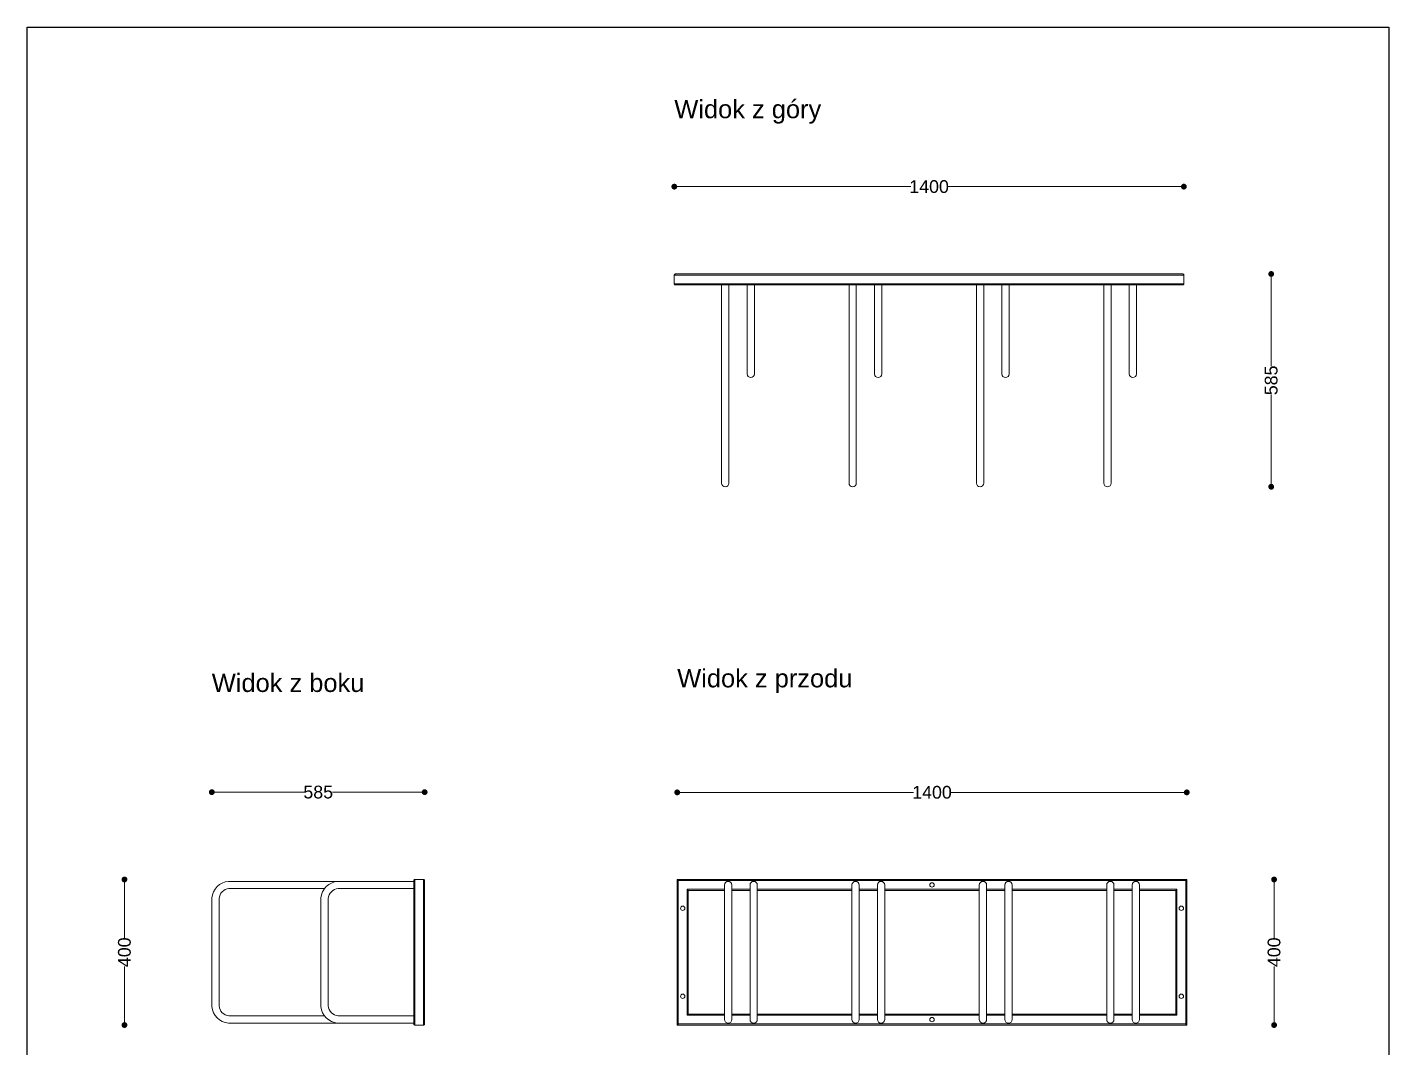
# Model space of a CAD drawing. Header units: millimetres. Extents: x 26189 to 29929, y 15634 to 21081.
# Drawn here: x 26189 to 29929, y 18277 to 21081 of the extents above; entities that cross this region are included whole.
import ezdxf

# ---------------------------------------------------------------- set-up
doc = ezdxf.new("R2010")
doc.units = ezdxf.units.MM
doc.header["$LTSCALE"] = 3
doc.layers.add('Elementy modelu - Kształty_Nr_pióra__1', color=7, linetype='Continuous', lineweight=13)
doc.styles.get("Standard").update_dxf_attribs({"font": 'arial.ttf'})
doc.dimstyles.new('MATEUSZ', dxfattribs={"dimtxt": 35, "dimasz": 16, "dimexe": 0.18, "dimexo": 0.0625, "dimgap": 0.09, "dimtad": 0, "dimdec": 0, "dimdsep": 46, "dimtxsty": 'Standard', "dimblk": 'DOT', "dimcen": 0.09, "dimse1": 1, "dimse2": 1, "dimadec": 0, "dimazin": 0, "dimtfac": 1, "dimtdec": 0, "dimtofl": 0, "dimtmove": 0, "dimatfit": 3, "dimfxl": 0, "dimtolj": 1, "dimtzin": 0, "dimlwd": 9, "dimlwe": 9, "dimarcsym": 0})

# ---------------------------------------------------------------- blocks, each defined once
blk = doc.blocks.new('_Dot')
at = {"color": 0, "linetype": 'ByBlock', "lineweight": -2}
blk.add_line((-0.5, 0), (-1, 0), dxfattribs=at)
at = {"color": 0, "linetype": 'ByBlock', "const_width": 0.5}
blk.add_lwpolyline([(-0.25, 0, 1), (0.25, 0, 1)], format="xyb", close=True, dxfattribs=at)
blk = doc.blocks.new('*D13')
at = {"color": 0, "lineweight": 9}
for p, q in [((27982.5, 20643.3), (28615.9, 20643.3)), ((29350.5, 20643.3), (28717.2, 20643.3))]:
    blk.add_line(p, q, dxfattribs=at)
at = {"layer": 'Defpoints', "color": 0}
for p in [(29366.5, 20643.3), (27966.5, 20388.3), (29366.5, 20388.3)]:
    blk.add_point(p, dxfattribs=at)
at = {"color": 0, "lineweight": 9, "xscale": 16, "yscale": 16, "zscale": 16, "rotation": 180}
blk.add_blockref('_Dot', (27966.5, 20643.3), dxfattribs=at)
at = {"color": 0, "lineweight": 9, "xscale": 16, "yscale": 16, "zscale": 16}
blk.add_blockref('_Dot', (29366.5, 20643.3), dxfattribs=at)
at = {"color": 0, "insert": (28666.5, 20643.3), "char_height": 35, "attachment_point": 5}
blk.add_mtext('\\A1;1400', dxfattribs=at)
blk = doc.blocks.new('*D14')
at = {"color": 0, "lineweight": 9}
for p, q in [((29606.5, 20387.3), (29606.5, 20149.8)), ((29606.5, 19834.5), (29606.5, 20072))]:
    blk.add_line(p, q, dxfattribs=at)
at = {"layer": 'Defpoints', "color": 0}
for p in [(29156.5, 20403.3), (29606.5, 20403.3), (29156.5, 19818.5)]:
    blk.add_point(p, dxfattribs=at)
at = {"color": 0, "lineweight": 9, "xscale": 16, "yscale": 16, "zscale": 16}
for p, rotation in [((29606.5, 20403.3), 90), ((29606.5, 19818.5), 270)]:
    blk.add_blockref('_Dot', p, dxfattribs=dict(at, rotation=rotation))
at = {"color": 0, "insert": (29606.5, 20110.9), "char_height": 35, "attachment_point": 5, "rotation": 90}
blk.add_mtext('\\A1;585', dxfattribs=at)
blk = doc.blocks.new('*D15')
at = {"color": 0, "lineweight": 9}
for p, q in [((27990.5, 18978.7), (28623.9, 18978.7)), ((29358.5, 18978.7), (28725.2, 18978.7))]:
    blk.add_line(p, q, dxfattribs=at)
at = {"layer": 'Defpoints', "color": 0}
for p in [(29374.5, 18978.7), (27974.5, 18739.3), (29374.5, 18739.3)]:
    blk.add_point(p, dxfattribs=at)
at = {"color": 0, "lineweight": 9, "xscale": 16, "yscale": 16, "zscale": 16, "rotation": 180}
blk.add_blockref('_Dot', (27974.5, 18978.7), dxfattribs=at)
at = {"color": 0, "lineweight": 9, "xscale": 16, "yscale": 16, "zscale": 16}
blk.add_blockref('_Dot', (29374.5, 18978.7), dxfattribs=at)
at = {"color": 0, "insert": (28674.5, 18978.7), "char_height": 35, "attachment_point": 5}
blk.add_mtext('\\A1;1400', dxfattribs=at)
blk = doc.blocks.new('*D16')
at = {"color": 0, "lineweight": 9}
for p, q in [((29614.4, 18723.3), (29614.4, 18578.7)), ((29614.4, 18355.3), (29614.4, 18499.9))]:
    blk.add_line(p, q, dxfattribs=at)
at = {"layer": 'Defpoints', "color": 0}
for p in [(29374.5, 18739.3), (29614.4, 18739.3), (29374.5, 18339.3)]:
    blk.add_point(p, dxfattribs=at)
at = {"color": 0, "lineweight": 9, "xscale": 16, "yscale": 16, "zscale": 16}
for p, rotation in [((29614.4, 18739.3), 90), ((29614.4, 18339.3), 270)]:
    blk.add_blockref('_Dot', p, dxfattribs=dict(at, rotation=rotation))
at = {"color": 0, "insert": (29614.4, 18539.3), "char_height": 35, "attachment_point": 5, "rotation": 90}
blk.add_mtext('\\A1;400', dxfattribs=at)
blk = doc.blocks.new('*D17')
at = {"color": 0, "lineweight": 9}
for p, q in [((26711.7, 18979.3), (26949.2, 18979.3)), ((27264.5, 18979.3), (27027, 18979.3))]:
    blk.add_line(p, q, dxfattribs=at)
at = {"layer": 'Defpoints', "color": 0}
for p in [(27280.5, 18979.3), (26695.7, 18539.3), (27280.5, 18539.3)]:
    blk.add_point(p, dxfattribs=at)
at = {"color": 0, "lineweight": 9, "xscale": 16, "yscale": 16, "zscale": 16, "rotation": 180}
blk.add_blockref('_Dot', (26695.7, 18979.3), dxfattribs=at)
at = {"color": 0, "lineweight": 9, "xscale": 16, "yscale": 16, "zscale": 16}
blk.add_blockref('_Dot', (27280.5, 18979.3), dxfattribs=at)
at = {"color": 0, "insert": (26988.1, 18979.3), "char_height": 35, "attachment_point": 5}
blk.add_mtext('\\A1;585', dxfattribs=at)
blk = doc.blocks.new('*D18')
at = {"color": 0, "lineweight": 9}
for p, q in [((26455.7, 18723.3), (26455.7, 18578.7)), ((26455.7, 18355.3), (26455.7, 18499.9))]:
    blk.add_line(p, q, dxfattribs=at)
at = {"layer": 'Defpoints', "color": 0}
for p in [(27265.5, 18739.3), (26455.7, 18339.3), (27265.5, 18339.3)]:
    blk.add_point(p, dxfattribs=at)
at = {"color": 0, "lineweight": 9, "xscale": 16, "yscale": 16, "zscale": 16}
for p, rotation in [((26455.7, 18739.3), 90), ((26455.7, 18339.3), 270)]:
    blk.add_blockref('_Dot', p, dxfattribs=dict(at, rotation=rotation))
at = {"color": 0, "insert": (26455.7, 18539.3), "char_height": 35, "attachment_point": 5, "rotation": 90}
blk.add_mtext('\\A1;400', dxfattribs=at)

msp = doc.modelspace()

# ---------------------------------------------------------------- linework, layer by layer
msp.add_lwpolyline([(26188.6, 21081.4), (29929.5, 21081.4), (29929.5, 15633.9), (26188.6, 15633.9)], close=True)
at = {"layer": 'Elementy modelu - Kształty_Nr_pióra__1', "linetype": 'Continuous'}
for p, q in [((27966.5, 20400.3), (27966.6, 20400.9)), ((27966.5, 20400.3), (29366.5, 20400.3)), ((27966.5, 20376.3), (27966.5, 20400.3)), ((27966.6, 20400.9), (27966.8, 20401.4)), ((27966.8, 20401.4), (27967, 20401.9)), ((27967, 20401.9), (27967.4, 20402.4)), ((27967.4, 20402.4), (27967.9, 20402.8)), ((27967.9, 20402.8), (27968.4, 20403)), ((27968.4, 20403), (27968.9, 20403.2)), ((27968.9, 20403.2), (27969.5, 20403.3)), ((27969.5, 20403.3), (29363.5, 20403.3)), ((29364.1, 20403.2), (29363.5, 20403.3)), ((29364.7, 20403), (29364.1, 20403.2)), ((29365.2, 20402.8), (29364.7, 20403)), ((29365.7, 20402.4), (29365.2, 20402.8)), ((29366, 20401.9), (29365.7, 20402.4)), ((29366.3, 20401.4), (29366, 20401.9)), ((29366.5, 20400.9), (29366.3, 20401.4)), ((29366.5, 20400.3), (29366.5, 20400.9)), ((29366.5, 20376.3), (29366.5, 20400.3)), ((27966.5, 20376.3), (29366.5, 20376.3)), ((27966.6, 20375.7), (27966.5, 20376.3)), ((27966.8, 20375.1), (27966.6, 20375.7)), ((27967, 20374.6), (27966.8, 20375.1)), ((27967.4, 20374.2), (27967, 20374.6)), ((27967.9, 20373.8), (27967.4, 20374.2)), ((27968.4, 20373.5), (27967.9, 20373.8)), ((27968.9, 20373.3), (27968.4, 20373.5)), ((27969.5, 20373.3), (27968.9, 20373.3)), ((27969.5, 20373.3), (29363.5, 20373.3)), ((28096.5, 19864.8), (28096.5, 20373.3)), ((28116.5, 19864.8), (28116.5, 20373.3)), ((28166.5, 20373.3), (28166.5, 20164.8)), ((28186.5, 20373.3), (28186.5, 20164.8)), ((28446.5, 19864.8), (28446.5, 20373.3)), ((28466.5, 19864.8), (28466.5, 20373.3)), ((28516.5, 20373.3), (28516.5, 20164.8)), ((28536.5, 20373.3), (28536.5, 20164.8)), ((28796.5, 19864.8), (28796.5, 20373.3)), ((28816.5, 19864.8), (28816.5, 20373.3)), ((28866.5, 20373.3), (28866.5, 20164.8)), ((28886.5, 20373.3), (28886.5, 20164.8)), ((29146.5, 19864.8), (29146.5, 20373.3)), ((29166.5, 19864.8), (29166.5, 20373.3)), ((29216.5, 20373.3), (29216.5, 20164.8)), ((29236.5, 20373.3), (29236.5, 20164.8)), ((29363.5, 20373.3), (29364.1, 20373.3)), ((29364.1, 20373.3), (29364.7, 20373.5)), ((29364.7, 20373.5), (29365.2, 20373.8)), ((29365.2, 20373.8), (29365.7, 20374.2)), ((29365.7, 20374.2), (29366, 20374.6)), ((29366, 20374.6), (29366.3, 20375.1)), ((29366.3, 20375.1), (29366.5, 20375.7)), ((29366.5, 20375.7), (29366.5, 20376.3)), ((28166.5, 20164.8), (28166.5, 20157.9)), ((28186.5, 20164.8), (28186.5, 20157.9)), ((28516.5, 20164.8), (28516.5, 20157.9)), ((28536.5, 20164.8), (28536.5, 20157.9)), ((28866.5, 20164.8), (28866.5, 20157.9)), ((28886.5, 20164.8), (28886.5, 20157.9)), ((29216.5, 20164.8), (29216.5, 20157.9)), ((29236.5, 20164.8), (29236.5, 20157.9)), ((28166.5, 20157.9), (28166.5, 20151.4)), ((28166.5, 20151.4), (28166.5, 20145.4)), ((28166.5, 20145.4), (28166.5, 20140)), ((28166.5, 20140), (28166.5, 20135.6)), ((28166.5, 20135.6), (28166.5, 20132.1)), ((28166.5, 20132.1), (28166.5, 20129.7)), ((28166.5, 20129.7), (28166.5, 20128.5)), ((28166.5, 20128.5), (28167.3, 20124.7)), ((28185.8, 20124.7), (28186.5, 20128.5)), ((28186.5, 20157.9), (28186.5, 20151.4)), ((28186.5, 20151.4), (28186.5, 20145.4)), ((28186.5, 20145.4), (28186.5, 20140)), ((28186.5, 20140), (28186.5, 20135.6)), ((28186.5, 20135.6), (28186.5, 20132.1)), ((28186.5, 20132.1), (28186.5, 20129.7)), ((28186.5, 20129.7), (28186.5, 20128.5)), ((28516.5, 20157.9), (28516.5, 20151.4)), ((28516.5, 20151.4), (28516.5, 20145.4)), ((28516.5, 20145.4), (28516.5, 20140)), ((28516.5, 20140), (28516.5, 20135.6)), ((28516.5, 20135.6), (28516.5, 20132.1)), ((28516.5, 20132.1), (28516.5, 20129.7)), ((28516.5, 20129.7), (28516.5, 20128.5)), ((28516.5, 20128.5), (28517.3, 20124.7)), ((28535.8, 20124.7), (28536.5, 20128.5)), ((28536.5, 20157.9), (28536.5, 20151.4)), ((28536.5, 20151.4), (28536.5, 20145.4)), ((28536.5, 20145.4), (28536.5, 20140)), ((28536.5, 20140), (28536.5, 20135.6)), ((28536.5, 20135.6), (28536.5, 20132.1)), ((28536.5, 20132.1), (28536.5, 20129.7)), ((28536.5, 20129.7), (28536.5, 20128.5)), ((28866.5, 20157.9), (28866.5, 20151.4)), ((28866.5, 20151.4), (28866.5, 20145.4)), ((28866.5, 20145.4), (28866.5, 20140)), ((28866.5, 20140), (28866.5, 20135.6)), ((28866.5, 20135.6), (28866.5, 20132.1)), ((28866.5, 20132.1), (28866.5, 20129.7)), ((28866.5, 20129.7), (28866.5, 20128.5)), ((28866.5, 20128.5), (28867.3, 20124.7)), ((28885.8, 20124.7), (28886.5, 20128.5)), ((28886.5, 20157.9), (28886.5, 20151.4)), ((28886.5, 20151.4), (28886.5, 20145.4)), ((28886.5, 20145.4), (28886.5, 20140)), ((28886.5, 20140), (28886.5, 20135.6)), ((28886.5, 20135.6), (28886.5, 20132.1)), ((28886.5, 20132.1), (28886.5, 20129.7)), ((28886.5, 20129.7), (28886.5, 20128.5)), ((29216.5, 20157.9), (29216.5, 20151.4)), ((29216.5, 20151.4), (29216.5, 20145.4)), ((29216.5, 20145.4), (29216.5, 20140)), ((29216.5, 20140), (29216.5, 20135.6)), ((29216.5, 20135.6), (29216.5, 20132.1)), ((29216.5, 20132.1), (29216.5, 20129.7)), ((29216.5, 20129.7), (29216.5, 20128.5)), ((29216.5, 20128.5), (29217.3, 20124.7)), ((29235.8, 20124.7), (29236.5, 20128.5)), ((29236.5, 20157.9), (29236.5, 20151.4)), ((29236.5, 20151.4), (29236.5, 20145.4)), ((29236.5, 20145.4), (29236.5, 20140)), ((29236.5, 20140), (29236.5, 20135.6)), ((29236.5, 20135.6), (29236.5, 20132.1)), ((29236.5, 20132.1), (29236.5, 20129.7)), ((29236.5, 20129.7), (29236.5, 20128.5)), ((28167.3, 20124.7), (28169.5, 20121.4)), ((28169.5, 20121.4), (28172.7, 20119.3)), ((28172.7, 20119.3), (28176.5, 20118.5)), ((28176.5, 20118.5), (28180.4, 20119.3)), ((28180.4, 20119.3), (28183.6, 20121.4)), ((28183.6, 20121.4), (28185.8, 20124.7)), ((28517.3, 20124.7), (28519.5, 20121.4)), ((28519.5, 20121.4), (28522.7, 20119.3)), ((28522.7, 20119.3), (28526.5, 20118.5)), ((28526.5, 20118.5), (28530.4, 20119.3)), ((28530.4, 20119.3), (28533.6, 20121.4)), ((28533.6, 20121.4), (28535.8, 20124.7)), ((28867.3, 20124.7), (28869.5, 20121.4)), ((28869.5, 20121.4), (28872.7, 20119.3)), ((28872.7, 20119.3), (28876.5, 20118.5)), ((28876.5, 20118.5), (28880.4, 20119.3)), ((28880.4, 20119.3), (28883.6, 20121.4)), ((28883.6, 20121.4), (28885.8, 20124.7)), ((29217.3, 20124.7), (29219.5, 20121.4)), ((29219.5, 20121.4), (29222.7, 20119.3)), ((29222.7, 20119.3), (29226.5, 20118.5)), ((29226.5, 20118.5), (29230.4, 20119.3)), ((29230.4, 20119.3), (29233.6, 20121.4)), ((29233.6, 20121.4), (29235.8, 20124.7)), ((28096.5, 19864.8), (28096.5, 19857.9)), ((28116.5, 19864.8), (28116.5, 19857.9)), ((28446.5, 19864.8), (28446.5, 19857.9)), ((28466.5, 19864.8), (28466.5, 19857.9)), ((28796.5, 19864.8), (28796.5, 19857.9)), ((28816.5, 19864.8), (28816.5, 19857.9)), ((29146.5, 19864.8), (29146.5, 19857.9)), ((29166.5, 19864.8), (29166.5, 19857.9)), ((28096.5, 19857.9), (28096.5, 19851.4)), ((28096.5, 19851.4), (28096.5, 19845.4)), ((28096.5, 19845.4), (28096.5, 19840)), ((28096.5, 19840), (28096.5, 19835.6)), ((28096.5, 19835.6), (28096.5, 19832.1)), ((28096.5, 19832.1), (28096.5, 19829.7)), ((28096.5, 19829.7), (28096.5, 19828.5)), ((28096.5, 19828.5), (28097.3, 19824.7)), ((28115.8, 19824.7), (28116.5, 19828.5)), ((28116.5, 19857.9), (28116.5, 19851.4)), ((28116.5, 19851.4), (28116.5, 19845.4)), ((28116.5, 19845.4), (28116.5, 19840)), ((28116.5, 19840), (28116.5, 19835.6)), ((28116.5, 19835.6), (28116.5, 19832.1)), ((28116.5, 19832.1), (28116.5, 19829.7)), ((28116.5, 19829.7), (28116.5, 19828.5)), ((28446.5, 19857.9), (28446.5, 19851.4)), ((28446.5, 19851.4), (28446.5, 19845.4)), ((28446.5, 19845.4), (28446.5, 19840)), ((28446.5, 19840), (28446.5, 19835.6)), ((28446.5, 19835.6), (28446.5, 19832.1)), ((28446.5, 19832.1), (28446.5, 19829.7)), ((28446.5, 19829.7), (28446.5, 19828.5)), ((28446.5, 19828.5), (28447.3, 19824.7)), ((28465.8, 19824.7), (28466.5, 19828.5)), ((28466.5, 19857.9), (28466.5, 19851.4)), ((28466.5, 19851.4), (28466.5, 19845.4)), ((28466.5, 19845.4), (28466.5, 19840)), ((28466.5, 19840), (28466.5, 19835.6)), ((28466.5, 19835.6), (28466.5, 19832.1)), ((28466.5, 19832.1), (28466.5, 19829.7)), ((28466.5, 19829.7), (28466.5, 19828.5)), ((28796.5, 19857.9), (28796.5, 19851.4)), ((28796.5, 19851.4), (28796.5, 19845.4)), ((28796.5, 19845.4), (28796.5, 19840)), ((28796.5, 19840), (28796.5, 19835.6)), ((28796.5, 19835.6), (28796.5, 19832.1)), ((28796.5, 19832.1), (28796.5, 19829.7)), ((28796.5, 19829.7), (28796.5, 19828.5)), ((28796.5, 19828.5), (28797.3, 19824.7)), ((28815.8, 19824.7), (28816.5, 19828.5)), ((28816.5, 19857.9), (28816.5, 19851.4)), ((28816.5, 19851.4), (28816.5, 19845.4)), ((28816.5, 19845.4), (28816.5, 19840)), ((28816.5, 19840), (28816.5, 19835.6)), ((28816.5, 19835.6), (28816.5, 19832.1)), ((28816.5, 19832.1), (28816.5, 19829.7)), ((28816.5, 19829.7), (28816.5, 19828.5)), ((29146.5, 19857.9), (29146.5, 19851.4)), ((29146.5, 19851.4), (29146.5, 19845.4)), ((29146.5, 19845.4), (29146.5, 19840)), ((29146.5, 19840), (29146.5, 19835.6)), ((29146.5, 19835.6), (29146.5, 19832.1)), ((29146.5, 19832.1), (29146.5, 19829.7)), ((29146.5, 19829.7), (29146.5, 19828.5)), ((29146.5, 19828.5), (29147.3, 19824.7)), ((29165.8, 19824.7), (29166.5, 19828.5)), ((29166.5, 19857.9), (29166.5, 19851.4)), ((29166.5, 19851.4), (29166.5, 19845.4)), ((29166.5, 19845.4), (29166.5, 19840)), ((29166.5, 19840), (29166.5, 19835.6)), ((29166.5, 19835.6), (29166.5, 19832.1)), ((29166.5, 19832.1), (29166.5, 19829.7)), ((29166.5, 19829.7), (29166.5, 19828.5)), ((28097.3, 19824.7), (28099.5, 19821.4)), ((28099.5, 19821.4), (28102.7, 19819.3)), ((28102.7, 19819.3), (28106.5, 19818.5)), ((28106.5, 19818.5), (28110.4, 19819.3)), ((28110.4, 19819.3), (28113.6, 19821.4)), ((28113.6, 19821.4), (28115.8, 19824.7)), ((28447.3, 19824.7), (28449.5, 19821.4)), ((28449.5, 19821.4), (28452.7, 19819.3)), ((28452.7, 19819.3), (28456.5, 19818.5)), ((28456.5, 19818.5), (28460.4, 19819.3)), ((28460.4, 19819.3), (28463.6, 19821.4)), ((28463.6, 19821.4), (28465.8, 19824.7)), ((28797.3, 19824.7), (28799.5, 19821.4)), ((28799.5, 19821.4), (28802.7, 19819.3)), ((28802.7, 19819.3), (28806.5, 19818.5)), ((28806.5, 19818.5), (28810.4, 19819.3)), ((28810.4, 19819.3), (28813.6, 19821.4)), ((28813.6, 19821.4), (28815.8, 19824.7)), ((29147.3, 19824.7), (29149.5, 19821.4)), ((29149.5, 19821.4), (29152.7, 19819.3)), ((29152.7, 19819.3), (29156.5, 19818.5)), ((29156.5, 19818.5), (29160.4, 19819.3)), ((29160.4, 19819.3), (29163.6, 19821.4)), ((29163.6, 19821.4), (29165.8, 19824.7)), ((26700.2, 18705.4), (26697.2, 18697.2)), ((26704.6, 18713), (26700.2, 18705.4)), ((26710.2, 18719.6), (26704.6, 18713)), ((26716.9, 18725.2), (26710.2, 18719.6)), ((26724.4, 18729.6), (26716.9, 18725.2)), ((26724.4, 18705.4), (26721, 18701.4)), ((26732.6, 18732.6), (26724.4, 18729.6)), ((26728.4, 18708.8), (26724.4, 18705.4)), ((26732.9, 18711.4), (26728.4, 18708.8)), ((26741.2, 18734.1), (26732.6, 18732.6)), ((26737.8, 18713.2), (26732.9, 18711.4)), ((26742.9, 18714.1), (26737.8, 18713.2)), ((26741.2, 18734.1), (27041.2, 18734.1)), ((27005.5, 18714.1), (26742.9, 18714.1)), ((27000.2, 18705.4), (26997.2, 18697.2)), ((27004.6, 18713), (27000.2, 18705.4)), ((27010.2, 18719.6), (27004.6, 18713)), ((27016.9, 18725.2), (27010.2, 18719.6)), ((27024.4, 18729.6), (27016.9, 18725.2)), ((27024.4, 18705.4), (27021, 18701.4)), ((27032.6, 18732.6), (27024.4, 18729.6)), ((27028.4, 18708.8), (27024.4, 18705.4)), ((27032.9, 18711.4), (27028.4, 18708.8)), ((27041.2, 18734.1), (27032.6, 18732.6)), ((27037.8, 18713.2), (27032.9, 18711.4)), ((27042.9, 18714.1), (27037.8, 18713.2)), ((27250.5, 18734.1), (27041.2, 18734.1)), ((27250.5, 18714.1), (27042.9, 18714.1)), ((27250.5, 18736.3), (27250.6, 18736.9)), ((27250.5, 18736.3), (27250.5, 18342.3)), ((27250.6, 18736.9), (27250.7, 18737.4)), ((27250.7, 18737.4), (27251, 18737.9)), ((27251, 18737.9), (27251.4, 18738.4)), ((27251.4, 18738.4), (27251.9, 18738.8)), ((27251.9, 18738.8), (27252.4, 18739.1)), ((27252.4, 18739.1), (27252.9, 18739.2)), ((27252.9, 18739.2), (27253.5, 18739.3)), ((27253.5, 18739.3), (27253.5, 18339.3)), ((27253.5, 18739.3), (27277.5, 18739.3)), ((27277.5, 18739.3), (27277.5, 18339.3)), ((27277.5, 18739.3), (27278.1, 18739.2)), ((27278.1, 18739.2), (27278.7, 18739.1)), ((27278.7, 18739.1), (27279.2, 18738.8)), ((27279.2, 18738.8), (27279.6, 18738.4)), ((27279.6, 18738.4), (27280, 18737.9)), ((27280, 18737.9), (27280.3, 18737.4)), ((27280.3, 18737.4), (27280.5, 18736.9)), ((27280.5, 18736.9), (27280.5, 18736.3)), ((27280.5, 18736.3), (27280.5, 18342.3)), ((27974.5, 18739.3), (29374.5, 18739.3)), ((27974.5, 18339.3), (27974.5, 18739.3)), ((27974.6, 18739.2), (27974.5, 18739.3)), ((27974.8, 18739.1), (27974.6, 18739.2)), ((27975, 18738.8), (27974.8, 18739.1)), ((27975.4, 18738.4), (27975, 18738.8)), ((27975.9, 18737.9), (27975.4, 18738.4)), ((27976.4, 18737.4), (27975.9, 18737.9)), ((27976.9, 18736.9), (27976.4, 18737.4)), ((27977.5, 18736.3), (27976.9, 18736.9)), ((27977.5, 18736.3), (29371.5, 18736.3)), ((27977.5, 18342.3), (27977.5, 18736.3)), ((28001.5, 18712.3), (28104.5, 18712.3)), ((28001.5, 18366.3), (28001.5, 18712.3)), ((28002.1, 18711.7), (28001.5, 18712.3)), ((28002.7, 18711.1), (28002.1, 18711.7)), ((28003.2, 18710.6), (28002.7, 18711.1)), ((28003.7, 18710.2), (28003.2, 18710.6)), ((28004, 18709.8), (28003.7, 18710.2)), ((28004.3, 18709.5), (28004, 18709.8)), ((28004.5, 18709.3), (28004.3, 18709.5)), ((28004.5, 18709.3), (28104.5, 18709.3)), ((28004.5, 18369.3), (28004.5, 18709.3)), ((28004.5, 18709.3), (28004.5, 18709.3)), ((28104.5, 18724.1), (28105.3, 18727.9)), ((28104.5, 18724.1), (28104.5, 18722.9)), ((28104.5, 18722.9), (28104.5, 18720.5)), ((28104.5, 18720.5), (28104.5, 18717)), ((28104.5, 18717), (28104.5, 18712.5)), ((28104.5, 18712.5), (28104.5, 18707.2)), ((28104.5, 18707.2), (28104.5, 18701.2)), ((28105.3, 18727.9), (28107.5, 18731.2)), ((28107.5, 18731.2), (28110.7, 18733.3)), ((28110.7, 18733.3), (28114.5, 18734.1)), ((28114.5, 18734.1), (28118.4, 18733.3)), ((28118.4, 18733.3), (28121.6, 18731.2)), ((28121.6, 18731.2), (28123.8, 18727.9)), ((28123.8, 18727.9), (28124.5, 18724.1)), ((28124.5, 18724.1), (28124.5, 18722.9)), ((28124.5, 18722.9), (28124.5, 18720.5)), ((28124.5, 18720.5), (28124.5, 18717)), ((28124.5, 18717), (28124.5, 18712.5)), ((28124.5, 18712.5), (28124.5, 18707.2)), ((28124.5, 18712.3), (28174.5, 18712.3)), ((28124.5, 18709.3), (28174.5, 18709.3)), ((28124.5, 18707.2), (28124.5, 18701.2)), ((28174.5, 18724.1), (28175.3, 18727.9)), ((28174.5, 18724.1), (28174.5, 18722.9)), ((28174.5, 18722.9), (28174.5, 18720.5)), ((28174.5, 18720.5), (28174.5, 18717)), ((28174.5, 18717), (28174.5, 18712.5)), ((28174.5, 18712.5), (28174.5, 18707.2)), ((28174.5, 18707.2), (28174.5, 18701.2)), ((28175.3, 18727.9), (28177.5, 18731.2)), ((28177.5, 18731.2), (28180.7, 18733.3)), ((28180.7, 18733.3), (28184.5, 18734.1)), ((28184.5, 18734.1), (28188.4, 18733.3)), ((28188.4, 18733.3), (28191.6, 18731.2)), ((28191.6, 18731.2), (28193.8, 18727.9)), ((28193.8, 18727.9), (28194.5, 18724.1)), ((28194.5, 18724.1), (28194.5, 18722.9)), ((28194.5, 18722.9), (28194.5, 18720.5)), ((28194.5, 18720.5), (28194.5, 18717)), ((28194.5, 18717), (28194.5, 18712.5)), ((28194.5, 18712.5), (28194.5, 18707.2)), ((28194.5, 18712.3), (28454.5, 18712.3)), ((28194.5, 18709.3), (28454.5, 18709.3)), ((28194.5, 18707.2), (28194.5, 18701.2)), ((28454.5, 18724.1), (28455.3, 18727.9)), ((28454.5, 18724.1), (28454.5, 18722.9)), ((28454.5, 18722.9), (28454.5, 18720.5)), ((28454.5, 18720.5), (28454.5, 18717)), ((28454.5, 18717), (28454.5, 18712.5)), ((28454.5, 18712.5), (28454.5, 18707.2)), ((28454.5, 18707.2), (28454.5, 18701.2)), ((28455.3, 18727.9), (28457.5, 18731.2)), ((28457.5, 18731.2), (28460.7, 18733.3)), ((28460.7, 18733.3), (28464.5, 18734.1)), ((28464.5, 18734.1), (28468.4, 18733.3)), ((28468.4, 18733.3), (28471.6, 18731.2)), ((28471.6, 18731.2), (28473.8, 18727.9)), ((28473.8, 18727.9), (28474.5, 18724.1)), ((28474.5, 18724.1), (28474.5, 18722.9)), ((28474.5, 18722.9), (28474.5, 18720.5)), ((28474.5, 18720.5), (28474.5, 18717)), ((28474.5, 18717), (28474.5, 18712.5)), ((28474.5, 18712.5), (28474.5, 18707.2)), ((28474.5, 18712.3), (28524.5, 18712.3)), ((28474.5, 18709.3), (28524.5, 18709.3)), ((28474.5, 18707.2), (28474.5, 18701.2)), ((28524.5, 18724.1), (28525.3, 18727.9)), ((28524.5, 18724.1), (28524.5, 18722.9)), ((28524.5, 18722.9), (28524.5, 18720.5)), ((28524.5, 18720.5), (28524.5, 18717)), ((28524.5, 18717), (28524.5, 18712.5)), ((28524.5, 18712.5), (28524.5, 18707.2)), ((28524.5, 18707.2), (28524.5, 18701.2)), ((28525.3, 18727.9), (28527.5, 18731.2)), ((28527.5, 18731.2), (28530.7, 18733.3)), ((28530.7, 18733.3), (28534.5, 18734.1)), ((28534.5, 18734.1), (28538.4, 18733.3)), ((28538.4, 18733.3), (28541.6, 18731.2)), ((28541.6, 18731.2), (28543.8, 18727.9)), ((28543.8, 18727.9), (28544.5, 18724.1)), ((28544.5, 18724.1), (28544.5, 18722.9)), ((28544.5, 18722.9), (28544.5, 18720.5)), ((28544.5, 18720.5), (28544.5, 18717)), ((28544.5, 18717), (28544.5, 18712.5)), ((28544.5, 18712.5), (28544.5, 18707.2)), ((28544.5, 18712.3), (28804.5, 18712.3)), ((28544.5, 18709.3), (28804.5, 18709.3)), ((28544.5, 18707.2), (28544.5, 18701.2)), ((28668.5, 18724.3), (28669, 18726.6)), ((28669, 18722), (28668.5, 18724.3)), ((28669, 18726.6), (28670.3, 18728.5)), ((28670.3, 18720), (28669, 18722)), ((28670.3, 18728.5), (28672.2, 18729.8)), ((28672.2, 18718.7), (28670.3, 18720)), ((28672.2, 18729.8), (28674.5, 18730.3)), ((28674.5, 18718.3), (28672.2, 18718.7)), ((28674.5, 18730.3), (28676.8, 18729.8)), ((28676.8, 18718.7), (28674.5, 18718.3)), ((28676.8, 18729.8), (28678.8, 18728.5)), ((28678.8, 18720), (28676.8, 18718.7)), ((28678.8, 18728.5), (28680.1, 18726.6)), ((28680.1, 18722), (28678.8, 18720)), ((28680.1, 18726.6), (28680.5, 18724.3)), ((28680.5, 18724.3), (28680.1, 18722)), ((28804.5, 18724.1), (28805.3, 18727.9)), ((28804.5, 18724.1), (28804.5, 18722.9)), ((28804.5, 18722.9), (28804.5, 18720.5)), ((28804.5, 18720.5), (28804.5, 18717)), ((28804.5, 18717), (28804.5, 18712.5)), ((28804.5, 18712.5), (28804.5, 18707.2)), ((28804.5, 18707.2), (28804.5, 18701.2)), ((28805.3, 18727.9), (28807.5, 18731.2)), ((28807.5, 18731.2), (28810.7, 18733.3)), ((28810.7, 18733.3), (28814.5, 18734.1)), ((28814.5, 18734.1), (28818.4, 18733.3)), ((28818.4, 18733.3), (28821.6, 18731.2)), ((28821.6, 18731.2), (28823.8, 18727.9)), ((28823.8, 18727.9), (28824.5, 18724.1)), ((28824.5, 18724.1), (28824.5, 18722.9)), ((28824.5, 18722.9), (28824.5, 18720.5)), ((28824.5, 18720.5), (28824.5, 18717)), ((28824.5, 18717), (28824.5, 18712.5)), ((28824.5, 18712.5), (28824.5, 18707.2)), ((28824.5, 18712.3), (28874.5, 18712.3)), ((28824.5, 18709.3), (28874.5, 18709.3)), ((28824.5, 18707.2), (28824.5, 18701.2)), ((28874.5, 18724.1), (28875.3, 18727.9)), ((28874.5, 18724.1), (28874.5, 18722.9)), ((28874.5, 18722.9), (28874.5, 18720.5)), ((28874.5, 18720.5), (28874.5, 18717)), ((28874.5, 18717), (28874.5, 18712.5)), ((28874.5, 18712.5), (28874.5, 18707.2)), ((28874.5, 18707.2), (28874.5, 18701.2)), ((28875.3, 18727.9), (28877.5, 18731.2)), ((28877.5, 18731.2), (28880.7, 18733.3)), ((28880.7, 18733.3), (28884.5, 18734.1)), ((28884.5, 18734.1), (28888.4, 18733.3)), ((28888.4, 18733.3), (28891.6, 18731.2)), ((28891.6, 18731.2), (28893.8, 18727.9)), ((28893.8, 18727.9), (28894.5, 18724.1)), ((28894.5, 18724.1), (28894.5, 18722.9)), ((28894.5, 18722.9), (28894.5, 18720.5)), ((28894.5, 18720.5), (28894.5, 18717)), ((28894.5, 18717), (28894.5, 18712.5)), ((28894.5, 18712.5), (28894.5, 18707.2)), ((28894.5, 18712.3), (29154.5, 18712.3)), ((28894.5, 18709.3), (29154.5, 18709.3)), ((28894.5, 18707.2), (28894.5, 18701.2)), ((29154.5, 18724.1), (29155.3, 18727.9)), ((29154.5, 18724.1), (29154.5, 18722.9)), ((29154.5, 18722.9), (29154.5, 18720.5)), ((29154.5, 18720.5), (29154.5, 18717)), ((29154.5, 18717), (29154.5, 18712.5)), ((29154.5, 18712.5), (29154.5, 18707.2)), ((29154.5, 18707.2), (29154.5, 18701.2)), ((29155.3, 18727.9), (29157.5, 18731.2)), ((29157.5, 18731.2), (29160.7, 18733.3)), ((29160.7, 18733.3), (29164.5, 18734.1)), ((29164.5, 18734.1), (29168.4, 18733.3)), ((29168.4, 18733.3), (29171.6, 18731.2)), ((29171.6, 18731.2), (29173.8, 18727.9)), ((29173.8, 18727.9), (29174.5, 18724.1)), ((29174.5, 18724.1), (29174.5, 18722.9)), ((29174.5, 18722.9), (29174.5, 18720.5)), ((29174.5, 18720.5), (29174.5, 18717)), ((29174.5, 18717), (29174.5, 18712.5)), ((29174.5, 18712.5), (29174.5, 18707.2)), ((29174.5, 18712.3), (29224.5, 18712.3)), ((29174.5, 18709.3), (29224.5, 18709.3)), ((29174.5, 18707.2), (29174.5, 18701.2)), ((29224.5, 18724.1), (29225.3, 18727.9)), ((29224.5, 18724.1), (29224.5, 18722.9)), ((29224.5, 18722.9), (29224.5, 18720.5)), ((29224.5, 18720.5), (29224.5, 18717)), ((29224.5, 18717), (29224.5, 18712.5)), ((29224.5, 18712.5), (29224.5, 18707.2)), ((29224.5, 18707.2), (29224.5, 18701.2)), ((29225.3, 18727.9), (29227.5, 18731.2)), ((29227.5, 18731.2), (29230.7, 18733.3)), ((29230.7, 18733.3), (29234.5, 18734.1)), ((29234.5, 18734.1), (29238.4, 18733.3)), ((29238.4, 18733.3), (29241.6, 18731.2)), ((29241.6, 18731.2), (29243.8, 18727.9)), ((29243.8, 18727.9), (29244.5, 18724.1)), ((29244.5, 18724.1), (29244.5, 18722.9)), ((29244.5, 18722.9), (29244.5, 18720.5)), ((29244.5, 18720.5), (29244.5, 18717)), ((29244.5, 18717), (29244.5, 18712.5)), ((29244.5, 18712.5), (29244.5, 18707.2)), ((29244.5, 18712.3), (29347.5, 18712.3)), ((29244.5, 18709.3), (29344.5, 18709.3)), ((29244.5, 18707.2), (29244.5, 18701.2)), ((29344.5, 18709.3), (29344.5, 18369.3)), ((29344.5, 18709.3), (29344.6, 18709.3)), ((29344.6, 18709.3), (29344.8, 18709.5)), ((29344.8, 18709.5), (29345, 18709.8)), ((29345, 18709.8), (29345.4, 18710.2)), ((29345.4, 18710.2), (29345.9, 18710.6)), ((29345.9, 18710.6), (29346.4, 18711.1)), ((29346.4, 18711.1), (29346.9, 18711.7)), ((29346.9, 18711.7), (29347.5, 18712.3)), ((29347.5, 18712.3), (29347.5, 18366.3)), ((29371.5, 18736.3), (29372.1, 18736.9)), ((29371.5, 18736.3), (29371.5, 18342.3)), ((29372.1, 18736.9), (29372.7, 18737.4)), ((29372.7, 18737.4), (29373.2, 18737.9)), ((29373.2, 18737.9), (29373.7, 18738.4)), ((29373.7, 18738.4), (29374, 18738.8)), ((29374, 18738.8), (29374.3, 18739.1)), ((29374.3, 18739.1), (29374.5, 18739.2)), ((29374.5, 18739.3), (29374.5, 18339.3)), ((29374.5, 18739.2), (29374.5, 18739.3)), ((26697.2, 18697.2), (26695.7, 18688.7)), ((26695.7, 18389.9), (26695.7, 18688.7)), ((26716.6, 18692), (26715.7, 18686.9)), ((26715.7, 18686.9), (26715.7, 18391.7)), ((26718.4, 18696.9), (26716.6, 18692)), ((26721, 18701.4), (26718.4, 18696.9)), ((26997.2, 18697.2), (26995.7, 18688.7)), ((26995.7, 18389.9), (26995.7, 18688.7)), ((27016.6, 18692), (27015.7, 18686.9)), ((27015.7, 18686.9), (27015.7, 18391.7)), ((27018.4, 18696.9), (27016.6, 18692)), ((27021, 18701.4), (27018.4, 18696.9)), ((28104.5, 18701.2), (28104.5, 18694.6)), ((28104.5, 18694.6), (28104.5, 18687.8)), ((28104.5, 18687.8), (28104.5, 18390.8)), ((28124.5, 18701.2), (28124.5, 18694.6)), ((28124.5, 18694.6), (28124.5, 18687.8)), ((28124.5, 18390.8), (28124.5, 18687.8)), ((28174.5, 18701.2), (28174.5, 18694.6)), ((28174.5, 18694.6), (28174.5, 18687.8)), ((28174.5, 18687.8), (28174.5, 18390.8)), ((28194.5, 18701.2), (28194.5, 18694.6)), ((28194.5, 18694.6), (28194.5, 18687.8)), ((28194.5, 18390.8), (28194.5, 18687.8)), ((28454.5, 18701.2), (28454.5, 18694.6)), ((28454.5, 18694.6), (28454.5, 18687.8)), ((28454.5, 18687.8), (28454.5, 18390.8)), ((28474.5, 18701.2), (28474.5, 18694.6)), ((28474.5, 18694.6), (28474.5, 18687.8)), ((28474.5, 18390.8), (28474.5, 18687.8)), ((28524.5, 18701.2), (28524.5, 18694.6)), ((28524.5, 18694.6), (28524.5, 18687.8)), ((28524.5, 18687.8), (28524.5, 18390.8)), ((28544.5, 18701.2), (28544.5, 18694.6)), ((28544.5, 18694.6), (28544.5, 18687.8)), ((28544.5, 18390.8), (28544.5, 18687.8)), ((28804.5, 18701.2), (28804.5, 18694.6)), ((28804.5, 18694.6), (28804.5, 18687.8)), ((28804.5, 18687.8), (28804.5, 18390.8)), ((28824.5, 18701.2), (28824.5, 18694.6)), ((28824.5, 18694.6), (28824.5, 18687.8)), ((28824.5, 18390.8), (28824.5, 18687.8)), ((28874.5, 18701.2), (28874.5, 18694.6)), ((28874.5, 18694.6), (28874.5, 18687.8)), ((28874.5, 18687.8), (28874.5, 18390.8)), ((28894.5, 18701.2), (28894.5, 18694.6)), ((28894.5, 18694.6), (28894.5, 18687.8)), ((28894.5, 18390.8), (28894.5, 18687.8)), ((29154.5, 18701.2), (29154.5, 18694.6)), ((29154.5, 18694.6), (29154.5, 18687.8)), ((29154.5, 18687.8), (29154.5, 18390.8)), ((29174.5, 18701.2), (29174.5, 18694.6)), ((29174.5, 18694.6), (29174.5, 18687.8)), ((29174.5, 18390.8), (29174.5, 18687.8)), ((29224.5, 18701.2), (29224.5, 18694.6)), ((29224.5, 18694.6), (29224.5, 18687.8)), ((29224.5, 18687.8), (29224.5, 18390.8)), ((29244.5, 18701.2), (29244.5, 18694.6)), ((29244.5, 18694.6), (29244.5, 18687.8)), ((29244.5, 18390.8), (29244.5, 18687.8)), ((27983.5, 18660.2), (27984, 18662.5)), ((27984, 18657.9), (27983.5, 18660.2)), ((27984, 18662.5), (27985.3, 18664.4)), ((27985.3, 18655.9), (27984, 18657.9)), ((27985.3, 18664.4), (27987.2, 18665.7)), ((27987.2, 18654.6), (27985.3, 18655.9)), ((27987.2, 18665.7), (27989.5, 18666.2)), ((27989.5, 18654.2), (27987.2, 18654.6)), ((27989.5, 18666.2), (27991.8, 18665.7)), ((27991.8, 18654.6), (27989.5, 18654.2)), ((27991.8, 18665.7), (27993.8, 18664.4)), ((27993.8, 18655.9), (27991.8, 18654.6)), ((27993.8, 18664.4), (27995.1, 18662.5)), ((27995.1, 18657.9), (27993.8, 18655.9)), ((27995.1, 18662.5), (27995.5, 18660.2)), ((27995.5, 18660.2), (27995.1, 18657.9)), ((29353.5, 18660.2), (29354, 18662.5)), ((29354, 18657.9), (29353.5, 18660.2)), ((29354, 18662.5), (29355.3, 18664.4)), ((29355.3, 18655.9), (29354, 18657.9)), ((29355.3, 18664.4), (29357.2, 18665.7)), ((29357.2, 18654.6), (29355.3, 18655.9)), ((29357.2, 18665.7), (29359.5, 18666.2)), ((29359.5, 18654.2), (29357.2, 18654.6)), ((29359.5, 18666.2), (29361.8, 18665.7)), ((29361.8, 18654.6), (29359.5, 18654.2)), ((29361.8, 18665.7), (29363.8, 18664.4)), ((29363.8, 18655.9), (29361.8, 18654.6)), ((29363.8, 18664.4), (29365.1, 18662.5)), ((29365.1, 18657.9), (29363.8, 18655.9)), ((29365.1, 18662.5), (29365.5, 18660.2)), ((29365.5, 18660.2), (29365.1, 18657.9)), ((27983.5, 18418.4), (27984, 18420.7)), ((27984, 18416.1), (27983.5, 18418.4)), ((27984, 18420.7), (27985.3, 18422.6)), ((27985.3, 18414.1), (27984, 18416.1)), ((27985.3, 18422.6), (27987.2, 18423.9)), ((27987.2, 18412.8), (27985.3, 18414.1)), ((27987.2, 18423.9), (27989.5, 18424.4)), ((27989.5, 18412.4), (27987.2, 18412.8)), ((27989.5, 18424.4), (27991.8, 18423.9)), ((27991.8, 18412.8), (27989.5, 18412.4)), ((27991.8, 18423.9), (27993.8, 18422.6)), ((27993.8, 18414.1), (27991.8, 18412.8)), ((27993.8, 18422.6), (27995.1, 18420.7)), ((27995.1, 18416.1), (27993.8, 18414.1)), ((27995.1, 18420.7), (27995.5, 18418.4)), ((27995.5, 18418.4), (27995.1, 18416.1)), ((29353.5, 18418.4), (29354, 18420.7)), ((29354, 18416.1), (29353.5, 18418.4)), ((29354, 18420.7), (29355.3, 18422.6)), ((29355.3, 18414.1), (29354, 18416.1)), ((29355.3, 18422.6), (29357.2, 18423.9)), ((29357.2, 18412.8), (29355.3, 18414.1)), ((29357.2, 18423.9), (29359.5, 18424.4)), ((29359.5, 18412.4), (29357.2, 18412.8)), ((29359.5, 18424.4), (29361.8, 18423.9)), ((29361.8, 18412.8), (29359.5, 18412.4)), ((29361.8, 18423.9), (29363.8, 18422.6)), ((29363.8, 18414.1), (29361.8, 18412.8)), ((29363.8, 18422.6), (29365.1, 18420.7)), ((29365.1, 18416.1), (29363.8, 18414.1)), ((29365.1, 18420.7), (29365.5, 18418.4)), ((29365.5, 18418.4), (29365.1, 18416.1)), ((26695.7, 18389.9), (26697.2, 18381.3)), ((26697.2, 18381.3), (26700.2, 18373.1)), ((26700.2, 18373.1), (26704.6, 18365.6)), ((26715.7, 18391.7), (26716.6, 18386.5)), ((26716.6, 18386.5), (26718.4, 18381.6)), ((26718.4, 18381.6), (26721, 18377.1)), ((26721, 18377.1), (26724.4, 18373.1)), ((26724.4, 18373.1), (26728.4, 18369.8)), ((26728.4, 18369.8), (26732.9, 18367.2)), ((26995.7, 18389.9), (26997.2, 18381.3)), ((26997.2, 18381.3), (27000.2, 18373.1)), ((27000.2, 18373.1), (27004.6, 18365.6)), ((27015.7, 18391.7), (27016.6, 18386.5)), ((27016.6, 18386.5), (27018.4, 18381.6)), ((27018.4, 18381.6), (27021, 18377.1)), ((27021, 18377.1), (27024.4, 18373.1)), ((27024.4, 18373.1), (27028.4, 18369.8)), ((27028.4, 18369.8), (27032.9, 18367.2)), ((28003.2, 18367.9), (28002.7, 18367.4)), ((28003.7, 18368.4), (28003.2, 18367.9)), ((28004, 18368.8), (28003.7, 18368.4)), ((28004.3, 18369.1), (28004, 18368.8)), ((28004.5, 18369.2), (28004.3, 18369.1)), ((28104.5, 18369.3), (28004.5, 18369.3)), ((28004.5, 18369.3), (28004.5, 18369.2)), ((28104.5, 18390.8), (28104.5, 18383.9)), ((28104.5, 18383.9), (28104.5, 18377.4)), ((28104.5, 18377.4), (28104.5, 18371.4)), ((28104.5, 18371.4), (28104.5, 18366)), ((28124.5, 18390.8), (28124.5, 18383.9)), ((28124.5, 18383.9), (28124.5, 18377.4)), ((28124.5, 18377.4), (28124.5, 18371.4)), ((28124.5, 18371.4), (28124.5, 18366)), ((28174.5, 18369.3), (28124.5, 18369.3)), ((28174.5, 18390.8), (28174.5, 18383.9)), ((28174.5, 18383.9), (28174.5, 18377.4)), ((28174.5, 18377.4), (28174.5, 18371.4)), ((28174.5, 18371.4), (28174.5, 18366)), ((28194.5, 18390.8), (28194.5, 18383.9)), ((28194.5, 18383.9), (28194.5, 18377.4)), ((28194.5, 18377.4), (28194.5, 18371.4)), ((28194.5, 18371.4), (28194.5, 18366)), ((28454.5, 18369.3), (28194.5, 18369.3)), ((28454.5, 18390.8), (28454.5, 18383.9)), ((28454.5, 18383.9), (28454.5, 18377.4)), ((28454.5, 18377.4), (28454.5, 18371.4)), ((28454.5, 18371.4), (28454.5, 18366)), ((28474.5, 18390.8), (28474.5, 18383.9)), ((28474.5, 18383.9), (28474.5, 18377.4)), ((28474.5, 18377.4), (28474.5, 18371.4)), ((28474.5, 18371.4), (28474.5, 18366)), ((28524.5, 18369.3), (28474.5, 18369.3)), ((28524.5, 18390.8), (28524.5, 18383.9)), ((28524.5, 18383.9), (28524.5, 18377.4)), ((28524.5, 18377.4), (28524.5, 18371.4)), ((28524.5, 18371.4), (28524.5, 18366)), ((28544.5, 18390.8), (28544.5, 18383.9)), ((28544.5, 18383.9), (28544.5, 18377.4)), ((28544.5, 18377.4), (28544.5, 18371.4)), ((28544.5, 18371.4), (28544.5, 18366)), ((28804.5, 18369.3), (28544.5, 18369.3)), ((28804.5, 18390.8), (28804.5, 18383.9)), ((28804.5, 18383.9), (28804.5, 18377.4)), ((28804.5, 18377.4), (28804.5, 18371.4)), ((28804.5, 18371.4), (28804.5, 18366)), ((28824.5, 18390.8), (28824.5, 18383.9)), ((28824.5, 18383.9), (28824.5, 18377.4)), ((28824.5, 18377.4), (28824.5, 18371.4)), ((28824.5, 18371.4), (28824.5, 18366)), ((28874.5, 18369.3), (28824.5, 18369.3)), ((28874.5, 18390.8), (28874.5, 18383.9)), ((28874.5, 18383.9), (28874.5, 18377.4)), ((28874.5, 18377.4), (28874.5, 18371.4)), ((28874.5, 18371.4), (28874.5, 18366)), ((28894.5, 18390.8), (28894.5, 18383.9)), ((28894.5, 18383.9), (28894.5, 18377.4)), ((28894.5, 18377.4), (28894.5, 18371.4)), ((28894.5, 18371.4), (28894.5, 18366)), ((29154.5, 18369.3), (28894.5, 18369.3)), ((29154.5, 18390.8), (29154.5, 18383.9)), ((29154.5, 18383.9), (29154.5, 18377.4)), ((29154.5, 18377.4), (29154.5, 18371.4)), ((29154.5, 18371.4), (29154.5, 18366)), ((29174.5, 18390.8), (29174.5, 18383.9)), ((29174.5, 18383.9), (29174.5, 18377.4)), ((29174.5, 18377.4), (29174.5, 18371.4)), ((29174.5, 18371.4), (29174.5, 18366)), ((29224.5, 18369.3), (29174.5, 18369.3)), ((29224.5, 18390.8), (29224.5, 18383.9)), ((29224.5, 18383.9), (29224.5, 18377.4)), ((29224.5, 18377.4), (29224.5, 18371.4)), ((29224.5, 18371.4), (29224.5, 18366)), ((29244.5, 18390.8), (29244.5, 18383.9)), ((29244.5, 18383.9), (29244.5, 18377.4)), ((29244.5, 18377.4), (29244.5, 18371.4)), ((29244.5, 18371.4), (29244.5, 18366)), ((29344.5, 18369.3), (29244.5, 18369.3)), ((29344.5, 18369.3), (29344.6, 18369.2)), ((29344.6, 18369.2), (29344.8, 18369.1)), ((29344.8, 18369.1), (29345, 18368.8)), ((29345, 18368.8), (29345.4, 18368.4)), ((29345.4, 18368.4), (29345.9, 18367.9)), ((29345.9, 18367.9), (29346.4, 18367.4)), ((26704.6, 18365.6), (26710.2, 18358.9)), ((26710.2, 18358.9), (26716.9, 18353.3)), ((26716.9, 18353.3), (26724.4, 18349)), ((26724.4, 18349), (26732.6, 18346)), ((26732.6, 18346), (26741.2, 18344.5)), ((26732.9, 18367.2), (26737.8, 18365.4)), ((26737.8, 18365.4), (26742.9, 18364.5)), ((26741.2, 18344.5), (27041.2, 18344.5)), ((26742.9, 18364.5), (27005.5, 18364.5)), ((27004.6, 18365.6), (27010.2, 18358.9)), ((27010.2, 18358.9), (27016.9, 18353.3)), ((27016.9, 18353.3), (27024.4, 18349)), ((27024.4, 18349), (27032.6, 18346)), ((27032.6, 18346), (27041.2, 18344.5)), ((27032.9, 18367.2), (27037.8, 18365.4)), ((27037.8, 18365.4), (27042.9, 18364.5)), ((27041.2, 18344.5), (27250.5, 18344.5)), ((27042.9, 18364.5), (27250.5, 18364.5)), ((27250.5, 18342.3), (27250.6, 18341.7)), ((27250.6, 18341.7), (27250.7, 18341.1)), ((27250.7, 18341.1), (27251, 18340.6)), ((27251, 18340.6), (27251.4, 18340.2)), ((27251.4, 18340.2), (27251.9, 18339.8)), ((27251.9, 18339.8), (27252.4, 18339.5)), ((27252.4, 18339.5), (27252.9, 18339.3)), ((27252.9, 18339.3), (27253.5, 18339.3)), ((27253.5, 18339.3), (27277.5, 18339.3)), ((27277.5, 18339.3), (27278.1, 18339.3)), ((27278.1, 18339.3), (27278.7, 18339.5)), ((27278.7, 18339.5), (27279.2, 18339.8)), ((27279.2, 18339.8), (27279.6, 18340.2)), ((27279.6, 18340.2), (27280, 18340.6)), ((27280, 18340.6), (27280.3, 18341.1)), ((27280.3, 18341.1), (27280.5, 18341.7)), ((27280.5, 18341.7), (27280.5, 18342.3)), ((29374.5, 18339.3), (27974.5, 18339.3)), ((27974.6, 18339.3), (27974.5, 18339.3)), ((27974.8, 18339.5), (27974.6, 18339.3)), ((27975, 18339.8), (27974.8, 18339.5)), ((27975.4, 18340.2), (27975, 18339.8)), ((27975.9, 18340.6), (27975.4, 18340.2)), ((27976.4, 18341.1), (27975.9, 18340.6)), ((27976.9, 18341.7), (27976.4, 18341.1)), ((27977.5, 18342.3), (27976.9, 18341.7)), ((29371.5, 18342.3), (27977.5, 18342.3)), ((28002.1, 18366.9), (28001.5, 18366.3)), ((28104.5, 18366.3), (28001.5, 18366.3)), ((28002.7, 18367.4), (28002.1, 18366.9)), ((28104.5, 18366), (28104.5, 18361.6)), ((28104.5, 18361.6), (28104.5, 18358.1)), ((28104.5, 18358.1), (28104.5, 18355.7)), ((28104.5, 18355.7), (28104.5, 18354.5)), ((28104.5, 18354.5), (28105.3, 18350.7)), ((28105.3, 18350.7), (28107.5, 18347.4)), ((28107.5, 18347.4), (28110.7, 18345.2)), ((28110.7, 18345.2), (28114.5, 18344.5)), ((28114.5, 18344.5), (28118.4, 18345.2)), ((28118.4, 18345.2), (28121.6, 18347.4)), ((28121.6, 18347.4), (28123.8, 18350.7)), ((28123.8, 18350.7), (28124.5, 18354.5)), ((28174.5, 18366.3), (28124.5, 18366.3)), ((28124.5, 18366), (28124.5, 18361.6)), ((28124.5, 18361.6), (28124.5, 18358.1)), ((28124.5, 18358.1), (28124.5, 18355.7)), ((28124.5, 18355.7), (28124.5, 18354.5)), ((28174.5, 18366), (28174.5, 18361.6)), ((28174.5, 18361.6), (28174.5, 18358.1)), ((28174.5, 18358.1), (28174.5, 18355.7)), ((28174.5, 18355.7), (28174.5, 18354.5)), ((28174.5, 18354.5), (28175.3, 18350.7)), ((28175.3, 18350.7), (28177.5, 18347.4)), ((28177.5, 18347.4), (28180.7, 18345.2)), ((28180.7, 18345.2), (28184.5, 18344.5)), ((28184.5, 18344.5), (28188.4, 18345.2)), ((28188.4, 18345.2), (28191.6, 18347.4)), ((28191.6, 18347.4), (28193.8, 18350.7)), ((28193.8, 18350.7), (28194.5, 18354.5)), ((28454.5, 18366.3), (28194.5, 18366.3)), ((28194.5, 18366), (28194.5, 18361.6)), ((28194.5, 18361.6), (28194.5, 18358.1)), ((28194.5, 18358.1), (28194.5, 18355.7)), ((28194.5, 18355.7), (28194.5, 18354.5)), ((28454.5, 18366), (28454.5, 18361.6)), ((28454.5, 18361.6), (28454.5, 18358.1)), ((28454.5, 18358.1), (28454.5, 18355.7)), ((28454.5, 18355.7), (28454.5, 18354.5)), ((28454.5, 18354.5), (28455.3, 18350.7)), ((28455.3, 18350.7), (28457.5, 18347.4)), ((28457.5, 18347.4), (28460.7, 18345.2)), ((28460.7, 18345.2), (28464.5, 18344.5)), ((28464.5, 18344.5), (28468.4, 18345.2)), ((28468.4, 18345.2), (28471.6, 18347.4)), ((28471.6, 18347.4), (28473.8, 18350.7)), ((28473.8, 18350.7), (28474.5, 18354.5)), ((28524.5, 18366.3), (28474.5, 18366.3)), ((28474.5, 18366), (28474.5, 18361.6)), ((28474.5, 18361.6), (28474.5, 18358.1)), ((28474.5, 18358.1), (28474.5, 18355.7)), ((28474.5, 18355.7), (28474.5, 18354.5)), ((28524.5, 18366), (28524.5, 18361.6)), ((28524.5, 18361.6), (28524.5, 18358.1)), ((28524.5, 18358.1), (28524.5, 18355.7)), ((28524.5, 18355.7), (28524.5, 18354.5)), ((28524.5, 18354.5), (28525.3, 18350.7)), ((28525.3, 18350.7), (28527.5, 18347.4)), ((28527.5, 18347.4), (28530.7, 18345.2)), ((28530.7, 18345.2), (28534.5, 18344.5)), ((28534.5, 18344.5), (28538.4, 18345.2)), ((28538.4, 18345.2), (28541.6, 18347.4)), ((28541.6, 18347.4), (28543.8, 18350.7)), ((28543.8, 18350.7), (28544.5, 18354.5)), ((28804.5, 18366.3), (28544.5, 18366.3)), ((28544.5, 18366), (28544.5, 18361.6)), ((28544.5, 18361.6), (28544.5, 18358.1)), ((28544.5, 18358.1), (28544.5, 18355.7)), ((28544.5, 18355.7), (28544.5, 18354.5)), ((28668.5, 18354.3), (28669, 18356.6)), ((28669, 18352), (28668.5, 18354.3)), ((28669, 18356.6), (28670.3, 18358.5)), ((28670.3, 18350), (28669, 18352)), ((28670.3, 18358.5), (28672.2, 18359.8)), ((28672.2, 18348.7), (28670.3, 18350)), ((28672.2, 18359.8), (28674.5, 18360.3)), ((28674.5, 18348.3), (28672.2, 18348.7)), ((28674.5, 18360.3), (28676.8, 18359.8)), ((28676.8, 18348.7), (28674.5, 18348.3)), ((28676.8, 18359.8), (28678.8, 18358.5)), ((28678.8, 18350), (28676.8, 18348.7)), ((28678.8, 18358.5), (28680.1, 18356.6)), ((28680.1, 18352), (28678.8, 18350)), ((28680.1, 18356.6), (28680.5, 18354.3)), ((28680.5, 18354.3), (28680.1, 18352)), ((28804.5, 18366), (28804.5, 18361.6)), ((28804.5, 18361.6), (28804.5, 18358.1)), ((28804.5, 18358.1), (28804.5, 18355.7)), ((28804.5, 18355.7), (28804.5, 18354.5)), ((28804.5, 18354.5), (28805.3, 18350.7)), ((28805.3, 18350.7), (28807.5, 18347.4)), ((28807.5, 18347.4), (28810.7, 18345.2)), ((28810.7, 18345.2), (28814.5, 18344.5)), ((28814.5, 18344.5), (28818.4, 18345.2)), ((28818.4, 18345.2), (28821.6, 18347.4)), ((28821.6, 18347.4), (28823.8, 18350.7)), ((28823.8, 18350.7), (28824.5, 18354.5)), ((28874.5, 18366.3), (28824.5, 18366.3)), ((28824.5, 18366), (28824.5, 18361.6)), ((28824.5, 18361.6), (28824.5, 18358.1)), ((28824.5, 18358.1), (28824.5, 18355.7)), ((28824.5, 18355.7), (28824.5, 18354.5)), ((28874.5, 18366), (28874.5, 18361.6)), ((28874.5, 18361.6), (28874.5, 18358.1)), ((28874.5, 18358.1), (28874.5, 18355.7)), ((28874.5, 18355.7), (28874.5, 18354.5)), ((28874.5, 18354.5), (28875.3, 18350.7)), ((28875.3, 18350.7), (28877.5, 18347.4)), ((28877.5, 18347.4), (28880.7, 18345.2)), ((28880.7, 18345.2), (28884.5, 18344.5)), ((28884.5, 18344.5), (28888.4, 18345.2)), ((28888.4, 18345.2), (28891.6, 18347.4)), ((28891.6, 18347.4), (28893.8, 18350.7)), ((28893.8, 18350.7), (28894.5, 18354.5)), ((29154.5, 18366.3), (28894.5, 18366.3)), ((28894.5, 18366), (28894.5, 18361.6)), ((28894.5, 18361.6), (28894.5, 18358.1)), ((28894.5, 18358.1), (28894.5, 18355.7)), ((28894.5, 18355.7), (28894.5, 18354.5)), ((29154.5, 18366), (29154.5, 18361.6)), ((29154.5, 18361.6), (29154.5, 18358.1)), ((29154.5, 18358.1), (29154.5, 18355.7)), ((29154.5, 18355.7), (29154.5, 18354.5)), ((29154.5, 18354.5), (29155.3, 18350.7)), ((29155.3, 18350.7), (29157.5, 18347.4)), ((29157.5, 18347.4), (29160.7, 18345.2)), ((29160.7, 18345.2), (29164.5, 18344.5)), ((29164.5, 18344.5), (29168.4, 18345.2)), ((29168.4, 18345.2), (29171.6, 18347.4)), ((29171.6, 18347.4), (29173.8, 18350.7)), ((29173.8, 18350.7), (29174.5, 18354.5)), ((29224.5, 18366.3), (29174.5, 18366.3)), ((29174.5, 18366), (29174.5, 18361.6)), ((29174.5, 18361.6), (29174.5, 18358.1)), ((29174.5, 18358.1), (29174.5, 18355.7)), ((29174.5, 18355.7), (29174.5, 18354.5)), ((29224.5, 18366), (29224.5, 18361.6)), ((29224.5, 18361.6), (29224.5, 18358.1)), ((29224.5, 18358.1), (29224.5, 18355.7)), ((29224.5, 18355.7), (29224.5, 18354.5)), ((29224.5, 18354.5), (29225.3, 18350.7)), ((29225.3, 18350.7), (29227.5, 18347.4)), ((29227.5, 18347.4), (29230.7, 18345.2)), ((29230.7, 18345.2), (29234.5, 18344.5)), ((29234.5, 18344.5), (29238.4, 18345.2)), ((29238.4, 18345.2), (29241.6, 18347.4)), ((29241.6, 18347.4), (29243.8, 18350.7)), ((29243.8, 18350.7), (29244.5, 18354.5)), ((29347.5, 18366.3), (29244.5, 18366.3)), ((29244.5, 18366), (29244.5, 18361.6)), ((29244.5, 18361.6), (29244.5, 18358.1)), ((29244.5, 18358.1), (29244.5, 18355.7)), ((29244.5, 18355.7), (29244.5, 18354.5)), ((29346.4, 18367.4), (29346.9, 18366.9)), ((29346.9, 18366.9), (29347.5, 18366.3)), ((29371.5, 18342.3), (29372.1, 18341.7)), ((29372.1, 18341.7), (29372.7, 18341.1)), ((29372.7, 18341.1), (29373.2, 18340.6)), ((29373.2, 18340.6), (29373.7, 18340.2)), ((29373.7, 18340.2), (29374, 18339.8)), ((29374, 18339.8), (29374.3, 18339.5)), ((29374.3, 18339.5), (29374.5, 18339.3)), ((29374.5, 18339.3), (29374.5, 18339.3))]:
    msp.add_line(p, q, dxfattribs=at)

# ---------------------------------------------------------------- texts
at = {"char_height": 50, "attachment_point": 1}
for s, width, insert in [('Widok z góry', 1167.306, (27966.5, 20881.3)), ('Widok z boku', 1056.226, (26695.7, 19304.6)), ('Widok z przodu', 1167.306, (27974.5, 19317.3))]:
    msp.add_mtext_dynamic_manual_height_columns(s, width=width, gutter_width=1, heights=[0], dxfattribs=dict(at, insert=insert))

# ---------------------------------------------------------------- dimensions: what is measured, and where the dimension line sits
for base, p1, p2, picture, middle in [((29366.5, 20643.3), (27966.5, 20388.3), (29366.5, 20388.3), '*D13', (28666.5, 20643.3)), ((27280.5, 18979.3), (26695.7, 18539.3), (27280.5, 18539.3), '*D17', (26988.1, 18979.3)), ((29374.5, 18978.7), (27974.5, 18739.3), (29374.5, 18739.3), '*D15', (28674.5, 18978.7))]:
    dim = msp.add_linear_dim(base=base, p1=p1, p2=p2, dimstyle='MATEUSZ')
    dim.commit()
    dim.dimension.update_dxf_attribs({"geometry": picture, "text_midpoint": middle})
for base, p1, p2, picture, middle in [((29606.5, 20403.3), (29156.5, 19818.5), (29156.5, 20403.3), '*D14', (29606.5, 20110.9)), ((26455.7, 18339.3), (27265.5, 18739.3), (27265.5, 18339.3), '*D18', (26455.7, 18539.3)), ((29614.4, 18739.3), (29374.5, 18339.3), (29374.5, 18739.3), '*D16', (29614.4, 18539.3))]:
    dim = msp.add_linear_dim(base=base, p1=p1, p2=p2, angle=90, dimstyle='MATEUSZ')
    dim.commit()
    dim.dimension.update_dxf_attribs({"geometry": picture, "text_midpoint": middle})

doc.saveas('drawing.dxf')
